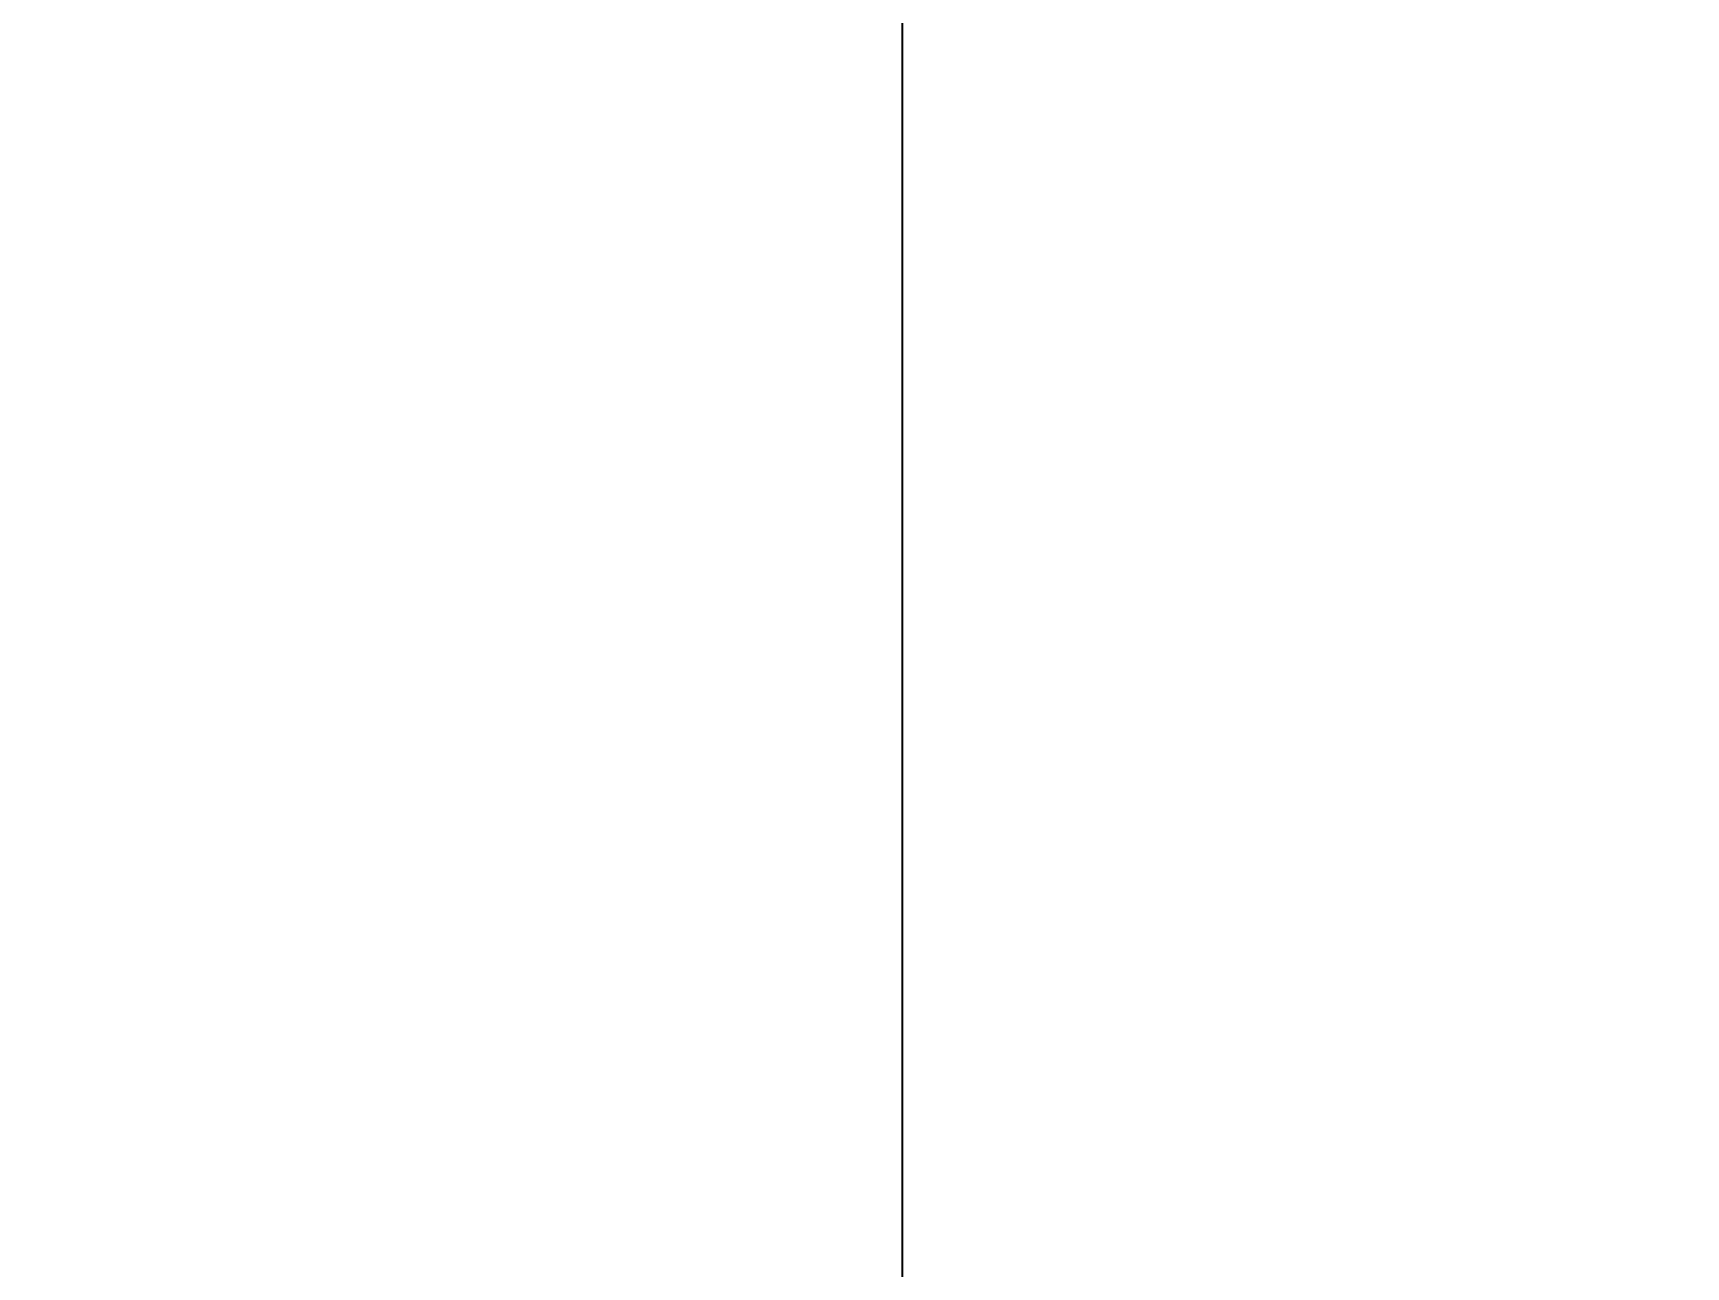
# Model space of a CAD drawing. Extents: x -178977 to 231842, y -29287 to 19916.
# Drawn here: x 39954.4 to 40185.6, y 23.7 to 196.3 of the extents above; entities that cross this region are included whole.
import ezdxf
from ezdxf import colors
from ezdxf.entities.mleader import LeaderData, LeaderLine
from ezdxf.math import Vec2, Vec3

# ---------------------------------------------------------------- set-up
doc = ezdxf.new("R2010")
doc.units = 0
doc.header["$LTSCALE"] = 0.25
doc.linetypes.add('DASHDOT', pattern=[25.4, 12.7, -6.35, 0, -6.35])
doc.layers.add('01-First Floor-FUR$0$FALSE CEILING', color=251, linetype='Continuous')
doc.layers.add('E-LITE-CIRC', color=6, linetype='Continuous', lineweight=25)
doc.layers.add('E-LITE-CLNG-CNDT', color=6, linetype='DASHDOT', lineweight=35)
doc.styles.add('DC_SIMPLEX', font='SIMPLEX.shx', dxfattribs={"width": 0.7})

# ---------------------------------------------------------------- blocks, each defined once
blk = doc.blocks.new('01-First Floor-FUR')
at = {"layer": '01-First Floor-FUR$0$FALSE CEILING', "linetype": 'Continuous'}
blk.add_line((40076, -810), (40076, 2260), dxfattribs=at)
blk = doc.blocks.new('ARR0W')
at = {"color": 45}
blk.add_ellipse((0, 0), major_axis=(0.4, 0), ratio=0.4, dxfattribs=at)
at = {"color": 45, "ltscale": 0.5}
blk.add_solid([(-1.4, 0.1667), (-0.4, 0), (-1.4, -0.1667)], dxfattribs=at)

msp = doc.modelspace()

# ---------------------------------------------------------------- block references
at = {"layer": 'E-LITE-CLNG-CNDT'}
msp.add_blockref('01-First Floor-FUR', (0, 0), dxfattribs=at)

# ---------------------------------------------------------------- leaders
at = {"layer": 'E-LITE-CIRC'}
ml = msp.add_multileader_mtext('Standard', dxfattribs=at)
ml.set_content('{\\Fdc_el_romans|c0;\\W0.8;TO\\Fromans|c0; \\Fsimplex|c0;PP-\\Fdc_el_romans|c0;F1\\Fsimplex|c0;/M47}', color=256, style='DC_SIMPLEX')
ml.set_leader_properties()
ml.set_arrow_properties(name='ARR0W')
ml.build(insert=Vec2(0, 0))
ml.multileader.update_dxf_attribs({"dogleg_length": 200, "arrow_head_size": 140, "scale": 100})
ctx = ml.context
ctx.base_point, ctx.scale, ctx.char_height, ctx.arrow_head_size, ctx.landing_gap_size, ctx.plane_origin, ctx.plane_x_axis, ctx.plane_y_axis = Vec3(26205.31, 1055.68, 0), 100, 200, 140, 140, Vec3(12871.92, -6258.46, 0), Vec3(1, -0.000001, 0), Vec3(0.000001, 1, 0)
notes = []
notes.append((ctx, [(1, (1, 1, 0), (26096.52, 1055.68, 0), (1, -0.000001, 0), 108.79, [(0, [(25215.56, 97, 0)], 0, [])])]))
ctx.mtext.insert, ctx.mtext.text_direction, ctx.mtext.rotation, ctx.mtext.width, ctx.mtext.flow_direction = Vec3(26345.31, 1189.02, 0), Vec3(1, -0.000001, 0), 6.283185, 1876.98, 5
for ctx, leaders in notes:
    for number, flags, end, landing, length, lines in leaders:
        leader = LeaderData()
        leader.index, (leader.has_last_leader_line, leader.has_dogleg_vector, leader.attachment_direction) = number, flags
        leader.last_leader_point, leader.dogleg_vector, leader.dogleg_length = Vec3(end), Vec3(landing), length
        for number, points, colour, breaks in lines:
            line = LeaderLine()
            line.index, line.vertices, line.color, line.breaks = number, Vec3.list(points), colors.encode_raw_color(colour), breaks
            leader.lines.append(line)
        ctx.leaders.append(leader)

doc.saveas('drawing.dxf')
